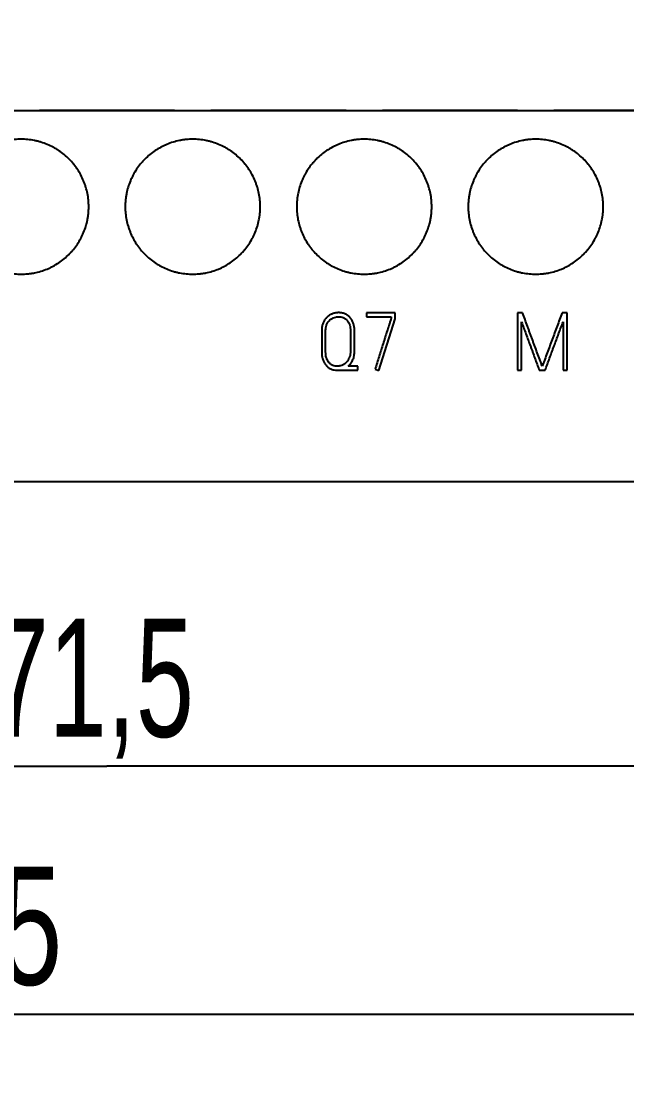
# Model space of a CAD drawing. Extents: x 0 to 420, y 0 to 297.
# Drawn here: x 121.28 to 139.22, y 124.67 to 156.11 of the extents above; entities that cross this region are included whole.
import ezdxf

# ---------------------------------------------------------------- set-up
doc = ezdxf.new("R2010")
doc.units = 0
doc.header["$LTSCALE"] = 23.1
for name, color, linetype in [('10000_FRONT', 7, 'CONTINUOUS'), ('10100_DIM_FRONT', 7, 'CONTINUOUS'), ('10500_FRONT_LABELING', 7, 'CONTINUOUS')]:
    doc.layers.add(name, color=color, linetype=linetype)
doc.styles.get("Standard").update_dxf_attribs({"font": 'txt', "width": 0.8})
doc.dimstyles.new('DIMSTYLE_1', dxfattribs={"dimtxt": 3.5, "dimasz": 3.5, "dimexe": 0.18, "dimexo": 0.0625, "dimgap": 0.09, "dimtad": 1, "dimtxsty": 'STANDARD', "dimcen": 0.09, "dimazin": 3, "dimtp": 0.05, "dimtm": 0.05, "dimtfac": 1, "dimtofl": 0, "dimtmove": 0, "dimatfit": 3, "dimtolj": 1})

# ---------------------------------------------------------------- blocks, each defined once
blk = doc.blocks.new('*D0')
at = {"layer": '10100_DIM_FRONT', "linetype": 'CONTINUOUS'}
for p, q in [((159.574, 187.462), (159.574, 124.671)), ((80.074, 147.013), (80.074, 124.671)), ((80.074, 126.671), (119.824, 126.671)), ((159.574, 126.671), (119.824, 126.671))]:
    blk.add_line(p, q, dxfattribs=at)
for points in [[(83.574, 127.171), (80.074, 126.671), (83.574, 126.171)], [(156.074, 126.171), (159.574, 126.671), (156.074, 127.171)]]:
    blk.add_solid(points, dxfattribs=at)
at = {"layer": '10100_DIM_FRONT', "linetype": 'CONTINUOUS', "width": 0.714286}
blk.add_text('79,5', height=3.5, dxfattribs=at).set_placement((115.994, 127.546))
blk = doc.blocks.new('*D1')
at = {"layer": '10100_DIM_FRONT', "linetype": 'CONTINUOUS'}
for p, q in [((88.074177, 187.462099), (88.074177, 132.024382)), ((159.574177, 147.949506), (159.574177, 132.024382)), ((88.074177, 134.024382), (123.824177, 134.024382)), ((159.574177, 134.024382), (123.824177, 134.024382))]:
    blk.add_line(p, q, dxfattribs=at)
for points in [[(91.574177, 134.524382), (88.074177, 134.024382), (91.574177, 133.524382)], [(156.074177, 133.524382), (159.574177, 134.024382), (156.074177, 134.524382)]]:
    blk.add_solid(points, dxfattribs=at)
at = {"layer": '10100_DIM_FRONT', "linetype": 'CONTINUOUS', "width": 0.660714}
blk.add_text('71,5', height=3.5, dxfattribs=at).set_placement((120.380361, 134.899382))

msp = doc.modelspace()

# ---------------------------------------------------------------- linework, layer by layer
at = {"layer": '10000_FRONT', "color": 7, "linetype": 'CONTINUOUS'}
for p, q in [((88.074, 153.463), (159.574, 153.463)), ((121.823, 153.461), (121.824, 153.463)), ((125.825, 153.461), (121.823, 153.461)), ((125.824, 153.463), (125.825, 153.461)), ((126.903, 153.461), (126.904, 153.463)), ((130.905, 153.461), (126.903, 153.461)), ((130.904, 153.463), (130.905, 153.461)), ((131.983, 153.461), (131.984, 153.463)), ((135.985, 153.461), (131.983, 153.461)), ((135.984, 153.463), (135.985, 153.461)), ((137.063, 153.461), (137.064, 153.463)), ((141.065, 153.461), (137.063, 153.461)), ((88.074, 142.463), (159.574, 142.463))]:
    msp.add_line(p, q, dxfattribs=at)
for points, knots in [([(123.284, 150.613), (123.284, 150.679), (123.281, 150.744), (123.268, 150.874), (123.259, 150.938), (123.233, 151.065), (123.218, 151.128), (123.189, 151.222), (123.179, 151.254), (123.157, 151.316), (123.145, 151.346), (123.108, 151.437), (123.052, 151.555), (122.986, 151.666), (122.931, 151.748), (122.913, 151.775), (122.874, 151.827), (122.853, 151.853), (122.791, 151.93), (122.747, 151.979), (122.609, 152.117), (122.508, 152.2), (122.385, 152.283), (122.372, 152.292), (122.344, 152.309), (122.33, 152.318), (122.287, 152.344), (122.259, 152.36), (122.172, 152.406), (122.113, 152.434), (121.992, 152.485), (121.931, 152.507), (121.837, 152.536), (121.805, 152.544), (121.741, 152.56), (121.709, 152.568), (121.612, 152.587), (121.482, 152.606), (121.351, 152.613), (121.221, 152.613), (121.155, 152.61), (121.057, 152.6), (121.024, 152.596), (120.958, 152.587), (120.926, 152.581), (120.829, 152.562), (120.766, 152.546), (120.641, 152.508), (120.58, 152.486), (120.489, 152.448), (120.458, 152.435), (120.414, 152.414), (120.399, 152.407), (120.369, 152.392), (120.296, 152.354), (120.226, 152.311), (120.063, 152.203), (119.962, 152.12), (119.846, 152.003), (119.823, 151.979), (119.779, 151.93), (119.758, 151.906), (119.696, 151.83), (119.657, 151.778), (119.585, 151.669), (119.551, 151.613), (119.505, 151.527), (119.49, 151.497), (119.462, 151.438), (119.449, 151.408), (119.411, 151.317), (119.367, 151.194), (119.336, 151.068), (119.316, 150.972), (119.311, 150.94), (119.301, 150.876), (119.297, 150.843), (119.287, 150.745), (119.284, 150.679), (119.284, 150.613)], [0, 0, 0, 0, 0.03125, 0.03125, 0.0625, 0.0625, 0.09375, 0.09375, 0.109375, 0.109375, 0.125, 0.125, 0.15625, 0.1875, 0.1875, 0.203125, 0.203125, 0.21875, 0.21875, 0.25, 0.25, 0.3125, 0.3125, 0.320312, 0.320312, 0.328125, 0.328125, 0.34375, 0.34375, 0.375, 0.375, 0.40625, 0.40625, 0.421875, 0.421875, 0.4375, 0.4375, 0.46875, 0.5, 0.5, 0.53125, 0.53125, 0.546875, 0.546875, 0.5625, 0.5625, 0.59375, 0.59375, 0.625, 0.625, 0.640625, 0.640625, 0.648438, 0.648438, 0.65625, 0.6875, 0.6875, 0.75, 0.75, 0.765625, 0.765625, 0.78125, 0.78125, 0.8125, 0.8125, 0.84375, 0.84375, 0.859375, 0.859375, 0.875, 0.875, 0.90625, 0.9375, 0.9375, 0.953125, 0.953125, 0.96875, 0.96875, 1, 1, 1, 1]), ([(128.364, 150.613), (128.364, 150.679), (128.361, 150.744), (128.348, 150.874), (128.339, 150.938), (128.313, 151.065), (128.298, 151.128), (128.269, 151.222), (128.259, 151.254), (128.237, 151.316), (128.225, 151.346), (128.188, 151.437), (128.132, 151.555), (128.066, 151.666), (128.011, 151.748), (127.993, 151.775), (127.954, 151.827), (127.933, 151.853), (127.871, 151.93), (127.827, 151.979), (127.689, 152.117), (127.588, 152.2), (127.465, 152.283), (127.452, 152.292), (127.424, 152.309), (127.41, 152.318), (127.367, 152.344), (127.339, 152.36), (127.252, 152.406), (127.193, 152.434), (127.072, 152.485), (127.011, 152.507), (126.917, 152.536), (126.885, 152.544), (126.821, 152.56), (126.789, 152.568), (126.692, 152.587), (126.562, 152.606), (126.431, 152.613), (126.301, 152.613), (126.235, 152.61), (126.137, 152.6), (126.104, 152.596), (126.038, 152.587), (126.006, 152.581), (125.909, 152.562), (125.846, 152.546), (125.721, 152.508), (125.66, 152.486), (125.569, 152.448), (125.538, 152.435), (125.494, 152.414), (125.479, 152.407), (125.449, 152.392), (125.376, 152.354), (125.306, 152.311), (125.143, 152.203), (125.042, 152.12), (124.926, 152.003), (124.903, 151.979), (124.859, 151.93), (124.838, 151.906), (124.776, 151.83), (124.737, 151.778), (124.665, 151.669), (124.631, 151.613), (124.585, 151.527), (124.57, 151.497), (124.542, 151.438), (124.529, 151.408), (124.491, 151.317), (124.447, 151.194), (124.416, 151.068), (124.396, 150.972), (124.391, 150.94), (124.381, 150.876), (124.377, 150.843), (124.367, 150.745), (124.364, 150.679), (124.364, 150.613)], [0, 0, 0, 0, 0.03125, 0.03125, 0.0625, 0.0625, 0.09375, 0.09375, 0.109375, 0.109375, 0.125, 0.125, 0.15625, 0.1875, 0.1875, 0.203125, 0.203125, 0.21875, 0.21875, 0.25, 0.25, 0.3125, 0.3125, 0.320312, 0.320312, 0.328125, 0.328125, 0.34375, 0.34375, 0.375, 0.375, 0.40625, 0.40625, 0.421875, 0.421875, 0.4375, 0.4375, 0.46875, 0.5, 0.5, 0.53125, 0.53125, 0.546875, 0.546875, 0.5625, 0.5625, 0.59375, 0.59375, 0.625, 0.625, 0.640625, 0.640625, 0.648438, 0.648438, 0.65625, 0.6875, 0.6875, 0.75, 0.75, 0.765625, 0.765625, 0.78125, 0.78125, 0.8125, 0.8125, 0.84375, 0.84375, 0.859375, 0.859375, 0.875, 0.875, 0.90625, 0.9375, 0.9375, 0.953125, 0.953125, 0.96875, 0.96875, 1, 1, 1, 1]), ([(133.444, 150.613), (133.444, 150.679), (133.441, 150.744), (133.428, 150.874), (133.419, 150.938), (133.393, 151.065), (133.378, 151.128), (133.349, 151.222), (133.339, 151.254), (133.317, 151.316), (133.305, 151.346), (133.268, 151.437), (133.212, 151.555), (133.146, 151.666), (133.091, 151.748), (133.073, 151.775), (133.034, 151.827), (133.013, 151.853), (132.951, 151.93), (132.907, 151.979), (132.769, 152.117), (132.668, 152.2), (132.545, 152.283), (132.532, 152.292), (132.504, 152.309), (132.49, 152.318), (132.447, 152.344), (132.419, 152.36), (132.332, 152.406), (132.273, 152.434), (132.152, 152.485), (132.091, 152.507), (131.997, 152.536), (131.965, 152.544), (131.901, 152.56), (131.869, 152.568), (131.772, 152.587), (131.642, 152.606), (131.511, 152.613), (131.381, 152.613), (131.315, 152.61), (131.217, 152.6), (131.184, 152.596), (131.118, 152.587), (131.086, 152.581), (130.989, 152.562), (130.926, 152.546), (130.801, 152.508), (130.74, 152.486), (130.649, 152.448), (130.618, 152.435), (130.574, 152.414), (130.559, 152.407), (130.529, 152.392), (130.456, 152.354), (130.386, 152.311), (130.223, 152.203), (130.122, 152.12), (130.006, 152.003), (129.983, 151.979), (129.939, 151.93), (129.918, 151.906), (129.856, 151.83), (129.817, 151.778), (129.745, 151.669), (129.711, 151.613), (129.665, 151.527), (129.65, 151.497), (129.622, 151.438), (129.609, 151.408), (129.571, 151.317), (129.527, 151.194), (129.496, 151.068), (129.476, 150.972), (129.471, 150.94), (129.461, 150.876), (129.457, 150.843), (129.447, 150.745), (129.444, 150.679), (129.444, 150.613)], [0, 0, 0, 0, 0.03125, 0.03125, 0.0625, 0.0625, 0.09375, 0.09375, 0.109375, 0.109375, 0.125, 0.125, 0.15625, 0.1875, 0.1875, 0.203125, 0.203125, 0.21875, 0.21875, 0.25, 0.25, 0.3125, 0.3125, 0.320312, 0.320312, 0.328125, 0.328125, 0.34375, 0.34375, 0.375, 0.375, 0.40625, 0.40625, 0.421875, 0.421875, 0.4375, 0.4375, 0.46875, 0.5, 0.5, 0.53125, 0.53125, 0.546875, 0.546875, 0.5625, 0.5625, 0.59375, 0.59375, 0.625, 0.625, 0.640625, 0.640625, 0.648438, 0.648438, 0.65625, 0.6875, 0.6875, 0.75, 0.75, 0.765625, 0.765625, 0.78125, 0.78125, 0.8125, 0.8125, 0.84375, 0.84375, 0.859375, 0.859375, 0.875, 0.875, 0.90625, 0.9375, 0.9375, 0.953125, 0.953125, 0.96875, 0.96875, 1, 1, 1, 1]), ([(138.524, 150.613), (138.524, 150.679), (138.521, 150.744), (138.508, 150.874), (138.499, 150.938), (138.473, 151.065), (138.458, 151.128), (138.429, 151.222), (138.419, 151.254), (138.397, 151.316), (138.385, 151.346), (138.348, 151.437), (138.292, 151.555), (138.226, 151.666), (138.171, 151.748), (138.153, 151.775), (138.114, 151.827), (138.093, 151.853), (138.031, 151.93), (137.987, 151.979), (137.849, 152.117), (137.748, 152.2), (137.625, 152.283), (137.612, 152.292), (137.584, 152.309), (137.57, 152.318), (137.527, 152.344), (137.499, 152.36), (137.412, 152.406), (137.353, 152.434), (137.232, 152.485), (137.171, 152.507), (137.077, 152.536), (137.045, 152.544), (136.981, 152.56), (136.949, 152.568), (136.852, 152.587), (136.722, 152.606), (136.591, 152.613), (136.461, 152.613), (136.395, 152.61), (136.297, 152.6), (136.264, 152.596), (136.198, 152.587), (136.166, 152.581), (136.069, 152.562), (136.006, 152.546), (135.881, 152.508), (135.82, 152.486), (135.729, 152.448), (135.698, 152.435), (135.654, 152.414), (135.639, 152.407), (135.609, 152.392), (135.536, 152.354), (135.466, 152.311), (135.303, 152.203), (135.202, 152.12), (135.086, 152.003), (135.063, 151.979), (135.019, 151.93), (134.998, 151.906), (134.936, 151.83), (134.897, 151.778), (134.825, 151.669), (134.791, 151.613), (134.745, 151.527), (134.73, 151.497), (134.702, 151.438), (134.689, 151.408), (134.651, 151.317), (134.607, 151.194), (134.576, 151.068), (134.556, 150.972), (134.551, 150.94), (134.541, 150.876), (134.537, 150.843), (134.527, 150.745), (134.524, 150.679), (134.524, 150.613)], [0, 0, 0, 0, 0.03125, 0.03125, 0.0625, 0.0625, 0.09375, 0.09375, 0.109375, 0.109375, 0.125, 0.125, 0.15625, 0.1875, 0.1875, 0.203125, 0.203125, 0.21875, 0.21875, 0.25, 0.25, 0.3125, 0.3125, 0.320312, 0.320312, 0.328125, 0.328125, 0.34375, 0.34375, 0.375, 0.375, 0.40625, 0.40625, 0.421875, 0.421875, 0.4375, 0.4375, 0.46875, 0.5, 0.5, 0.53125, 0.53125, 0.546875, 0.546875, 0.5625, 0.5625, 0.59375, 0.59375, 0.625, 0.625, 0.640625, 0.640625, 0.648438, 0.648438, 0.65625, 0.6875, 0.6875, 0.75, 0.75, 0.765625, 0.765625, 0.78125, 0.78125, 0.8125, 0.8125, 0.84375, 0.84375, 0.859375, 0.859375, 0.875, 0.875, 0.90625, 0.9375, 0.9375, 0.953125, 0.953125, 0.96875, 0.96875, 1, 1, 1, 1]), ([(119.284, 150.613), (119.284, 150.547), (119.287, 150.482), (119.3, 150.352), (119.31, 150.288), (119.335, 150.161), (119.351, 150.098), (119.379, 150.004), (119.389, 149.973), (119.411, 149.911), (119.423, 149.88), (119.461, 149.789), (119.516, 149.671), (119.583, 149.56), (119.637, 149.478), (119.656, 149.452), (119.695, 149.399), (119.715, 149.373), (119.777, 149.296), (119.821, 149.248), (119.959, 149.109), (120.06, 149.026), (120.183, 148.944), (120.197, 148.935), (120.224, 148.917), (120.238, 148.908), (120.281, 148.883), (120.31, 148.866), (120.396, 148.82), (120.455, 148.792), (120.576, 148.742), (120.637, 148.719), (120.731, 148.691), (120.763, 148.682), (120.827, 148.666), (120.859, 148.658), (120.956, 148.639), (121.086, 148.62), (121.217, 148.613), (121.348, 148.613), (121.413, 148.616), (121.512, 148.626), (121.545, 148.63), (121.61, 148.64), (121.772, 148.668), (121.928, 148.715), (122.08, 148.778), (122.11, 148.791), (122.155, 148.812), (122.17, 148.82), (122.199, 148.835), (122.272, 148.873), (122.343, 148.915), (122.505, 149.024), (122.606, 149.107), (122.723, 149.223), (122.745, 149.247), (122.789, 149.296), (122.811, 149.321), (122.873, 149.396), (122.912, 149.449), (122.984, 149.557), (123.017, 149.613), (123.064, 149.7), (123.078, 149.729), (123.107, 149.788), (123.12, 149.818), (123.157, 149.909), (123.201, 150.032), (123.233, 150.158), (123.252, 150.254), (123.258, 150.286), (123.267, 150.351), (123.271, 150.383), (123.281, 150.482), (123.284, 150.547), (123.284, 150.613)], [0, 0, 0, 0, 0.03125, 0.03125, 0.0625, 0.0625, 0.09375, 0.09375, 0.109375, 0.109375, 0.125, 0.125, 0.15625, 0.1875, 0.1875, 0.203125, 0.203125, 0.21875, 0.21875, 0.25, 0.25, 0.3125, 0.3125, 0.320312, 0.320312, 0.328125, 0.328125, 0.34375, 0.34375, 0.375, 0.375, 0.40625, 0.40625, 0.421875, 0.421875, 0.4375, 0.4375, 0.46875, 0.5, 0.5, 0.53125, 0.53125, 0.546875, 0.546875, 0.5625, 0.625, 0.625, 0.640625, 0.640625, 0.648438, 0.648438, 0.65625, 0.6875, 0.6875, 0.75, 0.75, 0.765625, 0.765625, 0.78125, 0.78125, 0.8125, 0.8125, 0.84375, 0.84375, 0.859375, 0.859375, 0.875, 0.875, 0.90625, 0.9375, 0.9375, 0.953125, 0.953125, 0.96875, 0.96875, 1, 1, 1, 1]), ([(124.364, 150.613), (124.364, 150.547), (124.367, 150.482), (124.38, 150.352), (124.39, 150.288), (124.415, 150.161), (124.431, 150.098), (124.459, 150.004), (124.469, 149.973), (124.491, 149.911), (124.503, 149.88), (124.541, 149.789), (124.596, 149.671), (124.663, 149.56), (124.717, 149.478), (124.736, 149.452), (124.775, 149.399), (124.795, 149.373), (124.857, 149.296), (124.901, 149.248), (125.039, 149.109), (125.14, 149.026), (125.263, 148.944), (125.277, 148.935), (125.304, 148.917), (125.318, 148.908), (125.361, 148.883), (125.39, 148.866), (125.476, 148.82), (125.535, 148.792), (125.656, 148.742), (125.717, 148.719), (125.811, 148.691), (125.843, 148.682), (125.907, 148.666), (125.939, 148.658), (126.036, 148.639), (126.166, 148.62), (126.297, 148.613), (126.428, 148.613), (126.493, 148.616), (126.592, 148.626), (126.625, 148.63), (126.69, 148.64), (126.852, 148.668), (127.008, 148.715), (127.16, 148.778), (127.19, 148.791), (127.235, 148.812), (127.25, 148.82), (127.279, 148.835), (127.352, 148.873), (127.423, 148.915), (127.585, 149.024), (127.686, 149.107), (127.803, 149.223), (127.825, 149.247), (127.869, 149.296), (127.891, 149.321), (127.953, 149.396), (127.992, 149.449), (128.064, 149.557), (128.097, 149.613), (128.144, 149.7), (128.158, 149.729), (128.187, 149.788), (128.2, 149.818), (128.237, 149.909), (128.281, 150.032), (128.313, 150.158), (128.332, 150.254), (128.338, 150.286), (128.347, 150.351), (128.351, 150.383), (128.361, 150.482), (128.364, 150.547), (128.364, 150.613)], [0, 0, 0, 0, 0.03125, 0.03125, 0.0625, 0.0625, 0.09375, 0.09375, 0.109375, 0.109375, 0.125, 0.125, 0.15625, 0.1875, 0.1875, 0.203125, 0.203125, 0.21875, 0.21875, 0.25, 0.25, 0.3125, 0.3125, 0.320312, 0.320312, 0.328125, 0.328125, 0.34375, 0.34375, 0.375, 0.375, 0.40625, 0.40625, 0.421875, 0.421875, 0.4375, 0.4375, 0.46875, 0.5, 0.5, 0.53125, 0.53125, 0.546875, 0.546875, 0.5625, 0.625, 0.625, 0.640625, 0.640625, 0.648438, 0.648438, 0.65625, 0.6875, 0.6875, 0.75, 0.75, 0.765625, 0.765625, 0.78125, 0.78125, 0.8125, 0.8125, 0.84375, 0.84375, 0.859375, 0.859375, 0.875, 0.875, 0.90625, 0.9375, 0.9375, 0.953125, 0.953125, 0.96875, 0.96875, 1, 1, 1, 1]), ([(129.444, 150.613), (129.444, 150.547), (129.447, 150.482), (129.46, 150.352), (129.47, 150.288), (129.495, 150.161), (129.511, 150.098), (129.539, 150.004), (129.549, 149.973), (129.571, 149.911), (129.583, 149.88), (129.621, 149.789), (129.676, 149.671), (129.743, 149.56), (129.797, 149.478), (129.816, 149.452), (129.855, 149.399), (129.875, 149.373), (129.937, 149.296), (129.981, 149.248), (130.119, 149.109), (130.22, 149.026), (130.343, 148.944), (130.357, 148.935), (130.384, 148.917), (130.398, 148.908), (130.441, 148.883), (130.47, 148.866), (130.556, 148.82), (130.615, 148.792), (130.736, 148.742), (130.797, 148.719), (130.891, 148.691), (130.923, 148.682), (130.987, 148.666), (131.019, 148.658), (131.116, 148.639), (131.246, 148.62), (131.377, 148.613), (131.508, 148.613), (131.573, 148.616), (131.672, 148.626), (131.705, 148.63), (131.77, 148.64), (131.932, 148.668), (132.088, 148.715), (132.24, 148.778), (132.27, 148.791), (132.315, 148.812), (132.33, 148.82), (132.359, 148.835), (132.432, 148.873), (132.503, 148.915), (132.665, 149.024), (132.766, 149.107), (132.883, 149.223), (132.905, 149.247), (132.949, 149.296), (132.971, 149.321), (133.033, 149.396), (133.072, 149.449), (133.144, 149.557), (133.177, 149.613), (133.224, 149.7), (133.238, 149.729), (133.267, 149.788), (133.28, 149.818), (133.317, 149.909), (133.361, 150.032), (133.393, 150.158), (133.412, 150.254), (133.418, 150.286), (133.427, 150.351), (133.431, 150.383), (133.441, 150.482), (133.444, 150.547), (133.444, 150.613)], [0, 0, 0, 0, 0.03125, 0.03125, 0.0625, 0.0625, 0.09375, 0.09375, 0.109375, 0.109375, 0.125, 0.125, 0.15625, 0.1875, 0.1875, 0.203125, 0.203125, 0.21875, 0.21875, 0.25, 0.25, 0.3125, 0.3125, 0.320312, 0.320312, 0.328125, 0.328125, 0.34375, 0.34375, 0.375, 0.375, 0.40625, 0.40625, 0.421875, 0.421875, 0.4375, 0.4375, 0.46875, 0.5, 0.5, 0.53125, 0.53125, 0.546875, 0.546875, 0.5625, 0.625, 0.625, 0.640625, 0.640625, 0.648438, 0.648438, 0.65625, 0.6875, 0.6875, 0.75, 0.75, 0.765625, 0.765625, 0.78125, 0.78125, 0.8125, 0.8125, 0.84375, 0.84375, 0.859375, 0.859375, 0.875, 0.875, 0.90625, 0.9375, 0.9375, 0.953125, 0.953125, 0.96875, 0.96875, 1, 1, 1, 1]), ([(134.524, 150.613), (134.524, 150.547), (134.527, 150.482), (134.54, 150.352), (134.55, 150.288), (134.575, 150.161), (134.591, 150.098), (134.619, 150.004), (134.629, 149.973), (134.651, 149.911), (134.663, 149.88), (134.701, 149.789), (134.756, 149.671), (134.823, 149.56), (134.877, 149.478), (134.896, 149.452), (134.935, 149.399), (134.955, 149.373), (135.017, 149.296), (135.061, 149.248), (135.199, 149.109), (135.3, 149.026), (135.423, 148.944), (135.437, 148.935), (135.464, 148.917), (135.478, 148.908), (135.521, 148.883), (135.55, 148.866), (135.636, 148.82), (135.695, 148.792), (135.816, 148.742), (135.877, 148.719), (135.971, 148.691), (136.003, 148.682), (136.067, 148.666), (136.099, 148.658), (136.196, 148.639), (136.326, 148.62), (136.457, 148.613), (136.588, 148.613), (136.653, 148.616), (136.752, 148.626), (136.785, 148.63), (136.85, 148.64), (137.012, 148.668), (137.168, 148.715), (137.32, 148.778), (137.35, 148.791), (137.395, 148.812), (137.41, 148.82), (137.439, 148.835), (137.512, 148.873), (137.583, 148.915), (137.745, 149.024), (137.846, 149.107), (137.963, 149.223), (137.985, 149.247), (138.029, 149.296), (138.051, 149.321), (138.113, 149.396), (138.152, 149.449), (138.224, 149.557), (138.257, 149.613), (138.304, 149.7), (138.318, 149.729), (138.347, 149.788), (138.36, 149.818), (138.397, 149.909), (138.441, 150.032), (138.473, 150.158), (138.492, 150.254), (138.498, 150.286), (138.507, 150.351), (138.511, 150.383), (138.521, 150.482), (138.524, 150.547), (138.524, 150.613)], [0, 0, 0, 0, 0.03125, 0.03125, 0.0625, 0.0625, 0.09375, 0.09375, 0.109375, 0.109375, 0.125, 0.125, 0.15625, 0.1875, 0.1875, 0.203125, 0.203125, 0.21875, 0.21875, 0.25, 0.25, 0.3125, 0.3125, 0.320312, 0.320312, 0.328125, 0.328125, 0.34375, 0.34375, 0.375, 0.375, 0.40625, 0.40625, 0.421875, 0.421875, 0.4375, 0.4375, 0.46875, 0.5, 0.5, 0.53125, 0.53125, 0.546875, 0.546875, 0.5625, 0.625, 0.625, 0.640625, 0.640625, 0.648438, 0.648438, 0.65625, 0.6875, 0.6875, 0.75, 0.75, 0.765625, 0.765625, 0.78125, 0.78125, 0.8125, 0.8125, 0.84375, 0.84375, 0.859375, 0.859375, 0.875, 0.875, 0.90625, 0.9375, 0.9375, 0.953125, 0.953125, 0.96875, 0.96875, 1, 1, 1, 1])]:
    msp.add_open_spline(points, degree=3, knots=knots, dxfattribs=at)
at = {"layer": '10500_FRONT_LABELING', "color": 7, "linetype": 'CONTINUOUS'}
for p, q in [((131.514, 147.465), (131.514, 147.345)), ((132.363, 147.465), (131.514, 147.465)), ((132.363, 147.293), (132.363, 147.465)), ((135.984, 147.463), (135.984, 145.763)), ((136.135, 147.463), (135.984, 147.463)), ((137.458, 147.463), (137.305, 147.463)), ((137.458, 145.763), (137.458, 147.463)), ((131.514, 147.345), (132.245, 147.345)), ((131.879, 145.756), (132.363, 147.293)), ((132.245, 147.345), (132.245, 147.312)), ((136.104, 145.763), (136.104, 147.199)), ((137.338, 147.204), (137.338, 145.763)), ((130.184, 146.949), (130.184, 146.305)), ((130.302, 146.305), (130.302, 146.949)), ((131.035, 146.949), (131.035, 146.32)), ((131.156, 146.32), (131.156, 146.949)), ((130.646, 145.763), (131.259, 145.763)), ((131.259, 145.883), (130.967, 145.883)), ((131.259, 145.763), (131.259, 145.883)), ((131.766, 145.794), (131.879, 145.756)), ((135.984, 145.763), (136.104, 145.763)), ((136.63, 145.763), (136.802, 145.763)), ((137.338, 145.763), (137.458, 145.763))]:
    msp.add_line(p, q, dxfattribs=at)
for points, knots in [([(131.156, 146.949), (131.156, 147.016), (131.147, 147.081), (131.122, 147.16), (131.116, 147.176), (131.103, 147.207), (131.096, 147.221), (131.08, 147.25), (131.071, 147.265), (131.057, 147.285), (131.052, 147.292), (131.042, 147.305), (131.036, 147.312), (131.009, 147.343), (130.985, 147.366), (130.945, 147.395), (130.931, 147.405), (130.902, 147.421), (130.887, 147.429), (130.841, 147.449), (130.809, 147.459), (130.759, 147.468), (130.743, 147.47), (130.709, 147.472), (130.693, 147.473), (130.659, 147.472), (130.642, 147.471), (130.609, 147.467), (130.592, 147.464), (130.544, 147.453), (130.512, 147.442), (130.474, 147.425), (130.466, 147.422), (130.451, 147.414), (130.444, 147.41), (130.422, 147.398), (130.408, 147.389), (130.381, 147.37), (130.368, 147.36), (130.349, 147.343), (130.343, 147.338), (130.331, 147.326), (130.325, 147.32), (130.296, 147.289), (130.276, 147.263), (130.251, 147.22), (130.243, 147.206), (130.228, 147.176), (130.222, 147.16), (130.21, 147.129), (130.205, 147.113), (130.197, 147.081), (130.194, 147.065), (130.189, 147.032), (130.187, 147.016), (130.185, 146.982), (130.184, 146.966), (130.184, 146.949)], [0, 0, 0, 0, 0.125, 0.125, 0.15625, 0.15625, 0.1875, 0.1875, 0.21875, 0.21875, 0.234375, 0.234375, 0.25, 0.25, 0.3125, 0.3125, 0.34375, 0.34375, 0.375, 0.375, 0.4375, 0.4375, 0.46875, 0.46875, 0.5, 0.5, 0.53125, 0.53125, 0.5625, 0.5625, 0.625, 0.625, 0.640625, 0.640625, 0.65625, 0.65625, 0.6875, 0.6875, 0.71875, 0.71875, 0.734375, 0.734375, 0.75, 0.75, 0.8125, 0.8125, 0.84375, 0.84375, 0.875, 0.875, 0.90625, 0.90625, 0.9375, 0.9375, 0.96875, 0.96875, 1, 1, 1, 1]), ([(136.72, 145.883), (136.712, 145.899), (136.706, 145.916), (136.694, 145.949), (136.687, 145.965), (136.669, 146.014), (136.657, 146.047), (136.62, 146.146), (136.595, 146.211), (136.546, 146.343), (136.522, 146.409), (136.485, 146.508), (136.473, 146.541), (136.45, 146.607), (136.438, 146.64), (136.414, 146.706), (136.402, 146.739), (136.378, 146.805), (136.366, 146.837), (136.341, 146.903), (136.329, 146.936), (136.304, 147.002), (136.244, 147.167), (136.184, 147.331), (136.135, 147.463)], [0, 0, 0, 0, 0.03125, 0.03125, 0.0625, 0.0625, 0.125, 0.125, 0.25, 0.25, 0.375, 0.375, 0.4375, 0.4375, 0.5, 0.5, 0.5625, 0.5625, 0.625, 0.625, 0.6875, 0.6875, 0.75, 1, 1, 1, 1]), ([(137.305, 147.463), (137.256, 147.331), (137.208, 147.2), (137.134, 147.002), (137.11, 146.936), (137.06, 146.805), (137.036, 146.739), (136.962, 146.542), (136.914, 146.41), (136.84, 146.213), (136.816, 146.147), (136.779, 146.048), (136.767, 146.016), (136.749, 145.966), (136.743, 145.95), (136.731, 145.916), (136.726, 145.9), (136.72, 145.883)], [0, 0, 0, 0, 0.25, 0.25, 0.375, 0.375, 0.5, 0.5, 0.75, 0.75, 0.875, 0.875, 0.9375, 0.9375, 0.96875, 0.96875, 1, 1, 1, 1]), ([(130.302, 146.949), (130.302, 146.975), (130.304, 147), (130.311, 147.05), (130.317, 147.074), (130.329, 147.11), (130.334, 147.122), (130.345, 147.145), (130.351, 147.157), (130.364, 147.178), (130.371, 147.189), (130.386, 147.21), (130.394, 147.22), (130.419, 147.248), (130.438, 147.265), (130.469, 147.287), (130.48, 147.294), (130.502, 147.307), (130.514, 147.313), (130.549, 147.328), (130.573, 147.336), (130.611, 147.345), (130.624, 147.347), (130.649, 147.351), (130.662, 147.352), (130.687, 147.352), (130.7, 147.352), (130.725, 147.351), (130.738, 147.349), (130.776, 147.342), (130.8, 147.335), (130.835, 147.32), (130.847, 147.314), (130.869, 147.302), (130.88, 147.295), (130.9, 147.279), (130.91, 147.271), (130.928, 147.254), (130.937, 147.244), (130.961, 147.214), (130.975, 147.193), (130.992, 147.159), (130.998, 147.147), (131.007, 147.124), (131.011, 147.112), (131.022, 147.075), (131.027, 147.05), (131.034, 147), (131.035, 146.975), (131.035, 146.949)], [0, 0, 0, 0, 0.0625, 0.0625, 0.125, 0.125, 0.15625, 0.15625, 0.1875, 0.1875, 0.21875, 0.21875, 0.25, 0.25, 0.3125, 0.3125, 0.34375, 0.34375, 0.375, 0.375, 0.4375, 0.4375, 0.46875, 0.46875, 0.5, 0.5, 0.53125, 0.53125, 0.5625, 0.5625, 0.625, 0.625, 0.65625, 0.65625, 0.6875, 0.6875, 0.71875, 0.71875, 0.75, 0.75, 0.8125, 0.8125, 0.84375, 0.84375, 0.875, 0.875, 0.9375, 0.9375, 1, 1, 1, 1]), ([(132.245, 147.312), (132.242, 147.304), (132.239, 147.297), (132.234, 147.281), (132.232, 147.273), (132.224, 147.249), (132.219, 147.233), (132.204, 147.186), (132.194, 147.154), (132.164, 147.06), (132.144, 146.996), (132.104, 146.87), (132.084, 146.806), (132.054, 146.711), (132.044, 146.68), (132.024, 146.617), (132.014, 146.585), (131.984, 146.49), (131.965, 146.427), (131.925, 146.3), (131.905, 146.237), (131.846, 146.047), (131.806, 145.92), (131.766, 145.794)], [0, 0, 0, 0, 0.015625, 0.015625, 0.03125, 0.03125, 0.0625, 0.0625, 0.125, 0.125, 0.25, 0.25, 0.375, 0.375, 0.4375, 0.4375, 0.5, 0.5, 0.625, 0.625, 0.75, 0.75, 1, 1, 1, 1]), ([(136.104, 147.199), (136.125, 147.139), (136.147, 147.079), (136.192, 146.96), (136.214, 146.9), (136.258, 146.78), (136.28, 146.721), (136.324, 146.601), (136.345, 146.541), (136.378, 146.451), (136.389, 146.421), (136.412, 146.362), (136.423, 146.332), (136.455, 146.242), (136.477, 146.182), (136.542, 146.002), (136.587, 145.883), (136.63, 145.763)], [0, 0, 0, 0, 0.125, 0.125, 0.25, 0.25, 0.375, 0.375, 0.5, 0.5, 0.5625, 0.5625, 0.625, 0.625, 0.75, 0.75, 1, 1, 1, 1]), ([(136.802, 145.763), (136.847, 145.883), (136.891, 146.003), (136.958, 146.184), (136.98, 146.244), (137.014, 146.334), (137.025, 146.364), (137.047, 146.424), (137.058, 146.454), (137.091, 146.544), (137.113, 146.604), (137.158, 146.724), (137.18, 146.784), (137.225, 146.904), (137.247, 146.964), (137.293, 147.084), (137.316, 147.144), (137.338, 147.204)], [0, 0, 0, 0, 0.25, 0.25, 0.375, 0.375, 0.4375, 0.4375, 0.5, 0.5, 0.625, 0.625, 0.75, 0.75, 0.875, 0.875, 1, 1, 1, 1]), ([(130.184, 146.305), (130.184, 146.239), (130.192, 146.173), (130.215, 146.093), (130.221, 146.077), (130.233, 146.046), (130.239, 146.031), (130.254, 146.001), (130.262, 145.987), (130.275, 145.965), (130.279, 145.958), (130.288, 145.944), (130.293, 145.938), (130.318, 145.904), (130.341, 145.88), (130.38, 145.848), (130.394, 145.838), (130.422, 145.82), (130.451, 145.804), (130.482, 145.792), (130.514, 145.781), (130.53, 145.776), (130.579, 145.766), (130.613, 145.763), (130.646, 145.763)], [0, 0, 0, 0, 0.25, 0.25, 0.3125, 0.3125, 0.375, 0.375, 0.4375, 0.4375, 0.46875, 0.46875, 0.5, 0.5, 0.625, 0.625, 0.6875, 0.6875, 0.75, 0.8125, 0.8125, 0.875, 0.875, 1, 1, 1, 1]), ([(131.035, 146.32), (131.035, 146.293), (131.034, 146.267), (131.028, 146.228), (131.026, 146.215), (131.02, 146.19), (131.017, 146.177), (131.005, 146.139), (130.995, 146.115), (130.976, 146.08), (130.97, 146.069), (130.956, 146.046), (130.948, 146.036), (130.923, 146.005), (130.905, 145.986), (130.874, 145.961), (130.864, 145.953), (130.841, 145.939), (130.83, 145.932), (130.795, 145.914), (130.77, 145.904), (130.732, 145.893), (130.719, 145.89), (130.693, 145.886), (130.68, 145.885), (130.653, 145.883), (130.64, 145.883), (130.62, 145.884), (130.614, 145.885), (130.6, 145.886), (130.594, 145.887), (130.561, 145.892), (130.53, 145.901), (130.5, 145.916), (130.488, 145.922), (130.482, 145.925), (130.465, 145.936), (130.444, 145.951), (130.424, 145.968), (130.406, 145.987), (130.397, 145.997), (130.373, 146.029), (130.359, 146.051), (130.342, 146.087), (130.337, 146.099), (130.328, 146.124), (130.324, 146.137), (130.314, 146.174), (130.309, 146.2), (130.303, 146.253), (130.302, 146.279), (130.302, 146.305)], [0, 0, 0, 0, 0.0625, 0.0625, 0.09375, 0.09375, 0.125, 0.125, 0.1875, 0.1875, 0.21875, 0.21875, 0.25, 0.25, 0.3125, 0.3125, 0.34375, 0.34375, 0.375, 0.375, 0.4375, 0.4375, 0.46875, 0.46875, 0.5, 0.5, 0.53125, 0.53125, 0.546875, 0.546875, 0.5625, 0.5625, 0.625, 0.640625, 0.640625, 0.65625, 0.65625, 0.6875, 0.71875, 0.71875, 0.75, 0.75, 0.8125, 0.8125, 0.84375, 0.84375, 0.875, 0.875, 0.9375, 0.9375, 1, 1, 1, 1]), ([(130.967, 145.883), (130.983, 145.897), (130.998, 145.911), (131.026, 145.941), (131.038, 145.957), (131.056, 145.981), (131.062, 145.99), (131.073, 146.007), (131.078, 146.016), (131.094, 146.043), (131.103, 146.061), (131.119, 146.098), (131.126, 146.118), (131.137, 146.157), (131.142, 146.177), (131.153, 146.238), (131.156, 146.278), (131.156, 146.32)], [0, 0, 0, 0, 0.125, 0.125, 0.25, 0.25, 0.3125, 0.3125, 0.375, 0.375, 0.5, 0.5, 0.625, 0.625, 0.75, 0.75, 1, 1, 1, 1])]:
    msp.add_open_spline(points, degree=3, knots=knots, dxfattribs=at)

# ---------------------------------------------------------------- dimensions: what is measured, and where the dimension line sits
at = {"layer": '10100_DIM_FRONT', "linetype": 'CONTINUOUS'}
for base, p1, p2, text, picture, middle in [((159.574, 126.671), (80.074, 147.013), (159.574, 187.462), '79,5', '*D0', (120.994, 129.296)), ((159.574, 134.024), (88.074, 187.462), (159.574, 147.95), '71,5', '*D1', (125.005, 136.649))]:
    dim = msp.add_linear_dim(base=base, p1=p1, p2=p2, text=text, dimstyle='DIMSTYLE_1', dxfattribs=at)
    dim.commit()
    dim.dimension.update_dxf_attribs({"geometry": picture, "text_midpoint": middle, "dimtype": 160})

doc.saveas('drawing.dxf')
